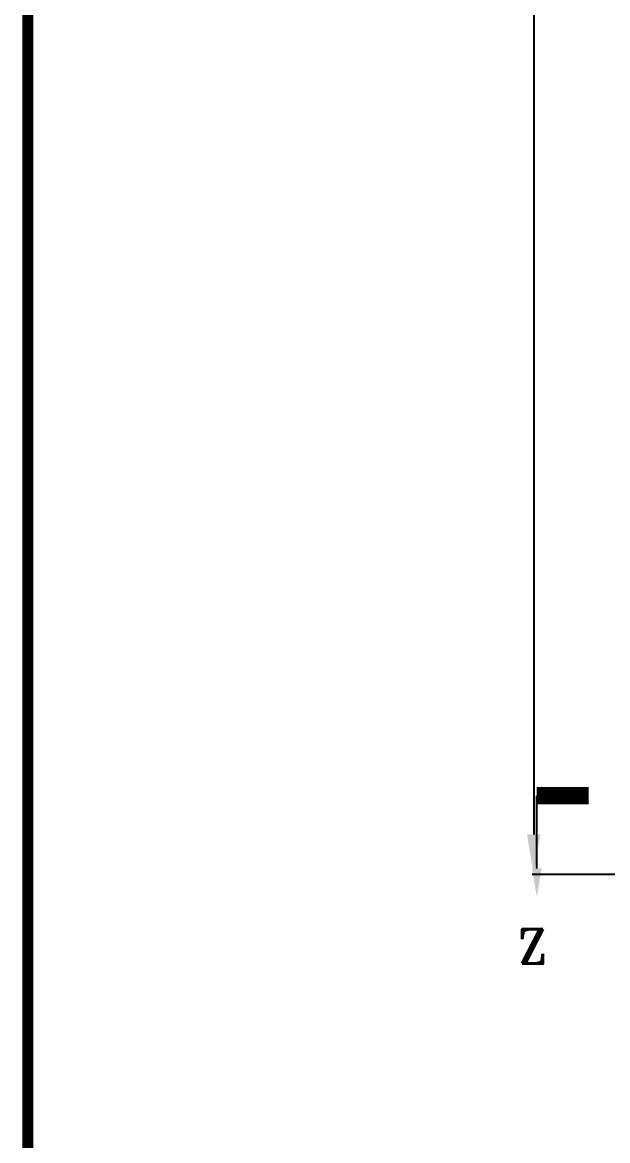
# Model space of a CAD drawing. Extents: x 81437 to 204847, y -54769 to -29444.
# Drawn here: x 91346 to 91857, y -40682 to -39706 of the extents above; entities that cross this region are included whole.
import ezdxf
from ezdxf.enums import TextEntityAlignment as Align

# ---------------------------------------------------------------- set-up
doc = ezdxf.new("R2010")
doc.units = 0
doc.header["$LTSCALE"] = 100
doc.header["$MEASUREMENT"] = 0
for name, color, linetype in [('LOOP', 5, 'Continuous'), ('t', 1, 'Continuous'), ('TEXT', 7, 'Continuous')]:
    doc.layers.add(name, color=color, linetype=linetype)
doc.styles.add('ROMANT', font='romant.shx')
doc.styles.get("Standard").update_dxf_attribs({"font": ''})
doc.styles.add('微软雅黑', font='')
doc.styles.get('Standard').set_extended_font_data('SimSun')
doc.styles.get('微软雅黑').set_extended_font_data('Microsoft YaHei')
doc.dimstyles.new('ISO-25', dxfattribs={"dimtxt": 35, "dimasz": 35, "dimexe": 1.25, "dimexo": 0.625, "dimtad": 1, "dimtoh": 1, "dimdec": 0, "dimtxsty": 'Standard', "dimcen": 2.5, "dimadec": 0, "dimazin": 0, "dimtfac": 1, "dimtdec": 0, "dimtmove": 0, "dimatfit": 3, "dimfxl": 1, "dimarcsym": 0})

# ---------------------------------------------------------------- blocks, each defined once
blk = doc.blocks.new('*D213')
at = {"color": 0, "lineweight": -2, "transparency": 16777216}
for p, q in [((91908.7, -38649.59), (91790.84, -38649.59)), ((91792.09, -38684.59), (91792.09, -40415.09)), ((91908.7, -40450.09), (91790.84, -40450.09))]:
    blk.add_line(p, q, dxfattribs=at)
at = {"color": 0, "transparency": 16777216}
for points in [[(91786.26, -38684.59), (91797.93, -38684.59), (91792.09, -38649.59)], [(91786.26, -40415.09), (91797.93, -40415.09), (91792.09, -40450.09)]]:
    blk.add_solid(points, dxfattribs=at)
at = {"layer": 'Defpoints', "color": 0, "transparency": 16777216}
for p in [(91909.33, -38649.59), (91792.09, -40450.09), (91909.33, -40450.09)]:
    blk.add_point(p, dxfattribs=at)
at = {"color": 0, "transparency": 16777216, "insert": (91773.97, -39549.84), "char_height": 35, "attachment_point": 5, "rotation": 90}
blk.add_mtext('1800', dxfattribs=at)
blk = doc.blocks.new('图框')
at = {"layer": 't', "color": 7, "const_width": 9.62}
blk.add_lwpolyline([(4109.48, -3210.44), (4109.48, -58.86), (-6.16, -58.86), (-6.16, -3210.44)], close=True, dxfattribs=at)
at = {"color": 7, "style": '微软雅黑', "flags": 8}
for tag, p, height in [('DWG.NAME:', (1375.47, -2969.24), 25), ('DWG.NO.:', (3122.02, -3089.26), 24), ('图纸编号', (3309.2, -3111.27), 24), ('FILENO.:', (3122.51, -3164.97), 24), ('文档号', (3311.56, -3182.99), 24)]:
    blk.add_attdef(tag, p, '', height=height, dxfattribs=at)
at = {"color": 7, "style": '微软雅黑', "width": 0.8, "flags": 8}
for tag, p, height in [('PROJECTNAME:', (3119.32, -2971.67), 24), ('PROJECT_NAME', (3324.74, -2969.19), 25)]:
    blk.add_attdef(tag, p, '', height=height, dxfattribs=at)
at = {"color": 7, "style": '微软雅黑', "flags": 8}
for tag, p in [('图纸名称:', (1371.65, -3024.79)), ('项目名称', (3272.9, -3045.63))]:
    blk.add_attdef(tag, text='', height=25, dxfattribs=at).set_placement(p, align=Align.BOTTOM_LEFT)
for tag, height, width, p in [('RENLIU', 24, 0.7, (692.03, -3009.24)), ('SHUFENWANG', 24, 0.7, (879.63, -3009.24)), ('FANGHOU', 24, 0.7, (1063.57, -3009.24)), ('DANDANLI', 24, 0.7, (1243.85, -3009.24)), ('#10STATIONONTROLCABINETCOVER', 30, 0.6, (1771.74, -3076.04)), ('HANGZHOUHOLLYSYSAUTOMATIONCO.,LTD.', 24, 0.7, (2763.92, -3104.58))]:
    blk.add_attdef(tag, text='', height=height, dxfattribs=dict(at, width=width)).set_placement(p, align=Align.MIDDLE)
at = {"color": 7, "flags": 8}
blk.add_attdef('A', text='', height=23, dxfattribs=at).set_placement((53.74, -3033.74), align=Align.MIDDLE)
at = {"color": 7, "style": '微软雅黑', "flags": 8}
for tag, height, p in [('设计时间', 23, (207.7, -3033.74)), ('刘仁', 23, (692.03, -3061.05)), ('王姝芬', 23, (879.63, -3061.05)), ('侯方', 23, (1063.57, -3061.05)), ('李丹丹', 23, (1243.85, -3061.05)), ('PAGEXOFX', 24, (3947.55, -3097.94)), ('REV.', 24, (53.22, -3121.91)), ('DATE', 24, (202.74, -3121.91)), ('DESCRIPTION', 24, (445.56, -3121.91)), ('PREPARED', 24, (692.03, -3121.91)), ('CHECKED', 24, (879.63, -3121.91)), ('SIGNED', 24, (1063.57, -3121.91)), ('APPROVED', 24, (1243.85, -3121.91)), ('图纸名称', 30, (1771.74, -3153.56)), ('第几页共几页', 24, (3947.55, -3172.94))]:
    blk.add_attdef(tag, text='', height=height, dxfattribs=at).set_placement(p, align=Align.MIDDLE)

msp = doc.modelspace()

# ---------------------------------------------------------------- linework, layer by layer
at = {"layer": 'LOOP', "color": 5}
msp.add_line((91794.83, -40444.78), (91794.83, -40381.38), dxfattribs=at)
msp.add_line((91794.83, -40444.78), (91794.83, -40381.38), dxfattribs=at)
at = {"layer": 'LOOP', "color": 5, "const_width": 15}
msp.add_lwpolyline([(91794.83, -40381.38), (91839.97, -40381.38)], dxfattribs=at)
msp.add_lwpolyline([(91794.83, -40381.38), (91839.97, -40381.38)], dxfattribs=at)
at = {"layer": 'LOOP', "color": 5}
msp.add_solid([(91799, -40444.78), (91794.83, -40469.78), (91790.66, -40444.78)], dxfattribs=at)
msp.add_solid([(91799, -40444.78), (91794.83, -40469.78), (91790.66, -40444.78)], dxfattribs=at)

# ---------------------------------------------------------------- block references
at = {"color": 1}
msp.add_blockref('图框', (91356.64, -38168.54), dxfattribs=at)

# ---------------------------------------------------------------- texts
at = {"layer": 'TEXT', "color": 5, "style": 'ROMANT'}
msp.add_text('Z', height=30, dxfattribs=at).set_placement((91791.12, -40527.93), align=Align.CENTER)
msp.add_text('Z', height=30, dxfattribs=at).set_placement((91791.12, -40527.93), align=Align.CENTER)

# ---------------------------------------------------------------- dimensions: what is measured, and where the dimension line sits
at = {"color": 3}
dim = msp.add_linear_dim(base=(91792.09264, -40450.08961), p1=(91909.32719, -38649.58964), p2=(91909.32719, -40450.08961), angle=90, dimstyle='ISO-25', dxfattribs=at)
dim.commit()
dim.dimension.update_dxf_attribs({"geometry": '*D213', "text_midpoint": (91773.96764, -39549.83963)})

doc.saveas('drawing.dxf')
